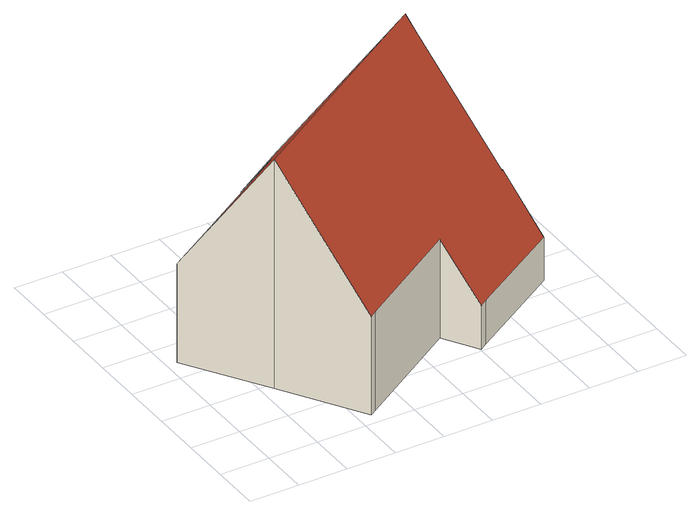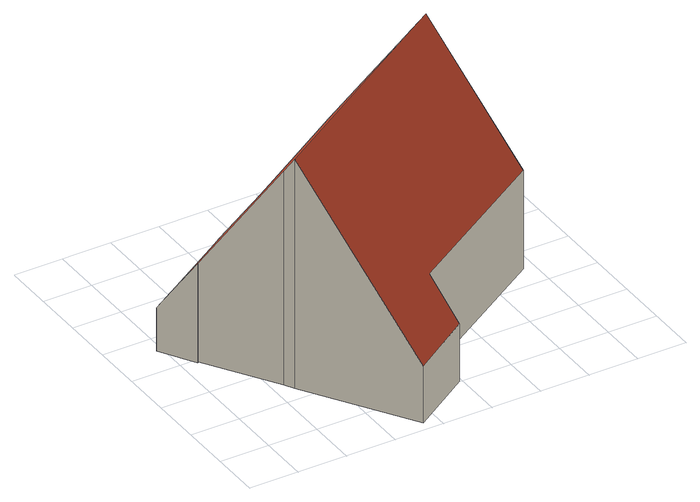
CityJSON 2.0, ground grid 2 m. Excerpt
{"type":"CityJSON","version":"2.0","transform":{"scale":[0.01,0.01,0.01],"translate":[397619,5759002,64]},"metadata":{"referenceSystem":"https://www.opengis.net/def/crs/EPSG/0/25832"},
"CityObjects":{
"building1":{"type":"Building","attributes":{"Gemeindeschluessel":"05558020","Geometrietyp2DReferenz":"3000","function":"31001_1000","roofType":"3100","measuredHeight":9.65},"address":[{"country":"Germany","locality":"Havixbeck","thoroughfareNumber":"99","thoroughfareName":"Schonebeck"}],"geometry":[{"type":"Solid","lod":"2","boundaries":[[[[0,1,2,3]],[[4,5,1,0]],[[6,7,5,4]],[[8,9,7,6]],[[10,11,9,8]],[[12,13,11,10]],[[14,15,13,12]],[[16,17,15,14]],[[18,19,17,16]],[[20,21,19,18]],[[22,23,21,20]],[[24,25,23,22]],[[26,27,25,24]],[[28,29,27,26]],[[3,2,29,28]],[[22,20,18,16,14,24]],[[12,10,8,6,4,0,3,28,26,24,14]],[[1,5,7,9,11,13,15,17,19,21,23,25,27,29,2]]]],"semantics":{"surfaces":[{"type":"WallSurface"},{"type":"RoofSurface"},{"type":"GroundSurface"}],"values":[[0,0,0,0,0,0,0,0,0,0,0,0,0,0,0,1,1,2]]}}]}
},
"vertices":[
[1422,474,265],[1422,474,85],[1338,616,85],[1338,616,502],[1036,231,268],[1036,231,85],[1004,210,267],[1004,210,85],[917,347,501],[917,347,85],[482,69,500],[482,69,85],[454,51,499],[454,51,85],[249,373,1050],[249,373,85],[44,695,499],[44,695,85],[672,1093,501],[672,1093,85],[612,1196,328],[612,1196,85],[858,1357,324],[858,1357,85],[1129,933,1050],[1129,933,85],[1153,895,986],[1153,895,85],[1334,612,501],[1334,612,85]
]}
